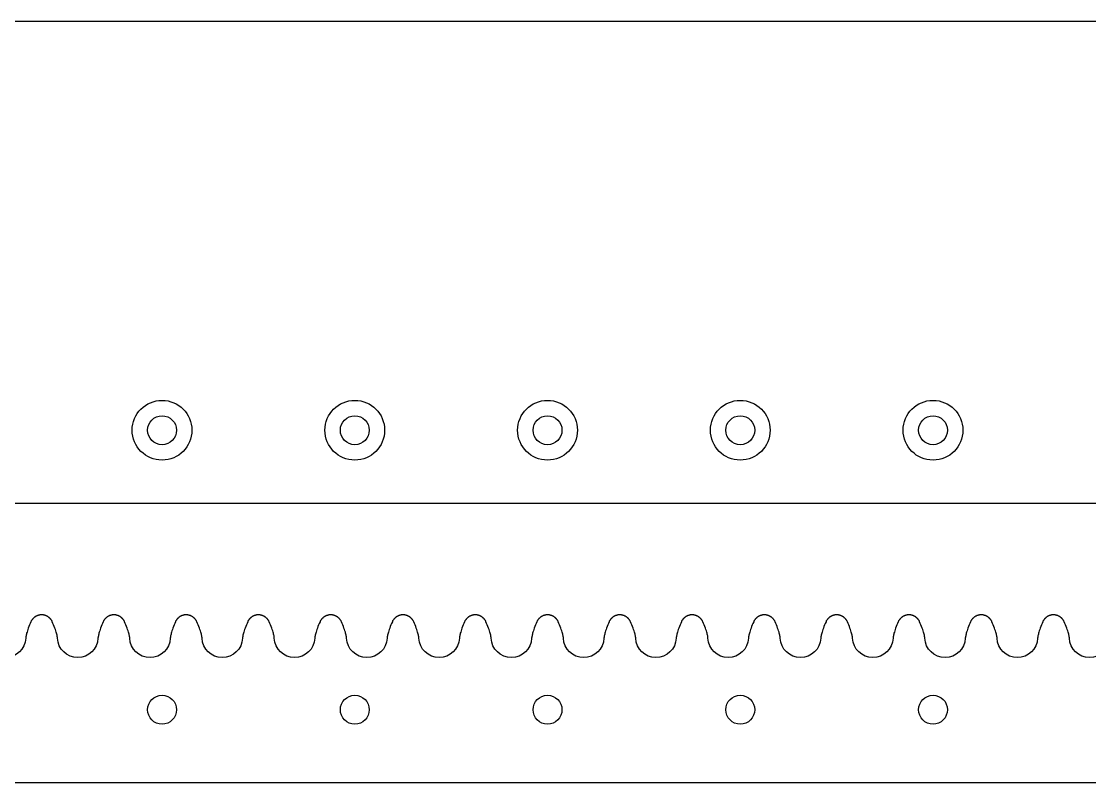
# Model space of a CAD drawing. Extents: x 0 to 903, y -444 to -259.
# Drawn here: x 344.6 to 455.4, y -444 to -365 of the extents above; entities that cross this region are included whole.
import ezdxf

# ---------------------------------------------------------------- set-up
doc = ezdxf.new("R2010")
doc.units = 0
doc.layers.add('FAB', color=7, linetype='CONTINUOUS')

msp = doc.modelspace()

# ---------------------------------------------------------------- linework, layer by layer
at = {"layer": 'FAB'}
msp.add_lwpolyline([(0, -415), (678.3, -415), (678.3, -365), (0, -365)], close=True, dxfattribs=at)
msp.add_lwpolyline([(457.5, -429, -0.961956), (453.3, -429), (453.3, -428.99), (453.3, -428.98), (453.3, -428.97), (453.3, -428.96), (453.3, -428.94), (453.29, -428.9), (453.28, -428.86), (453.27, -428.77), (453.25, -428.68), (453.23, -428.59), (453.2, -428.5), (453.17, -428.37), (453.13, -428.24), (453.08, -428.1), (453.03, -427.96), (452.97, -427.8), (452.9, -427.63), (452.83, -427.47), (452.76, -427.3), (452.74, -427.26), (452.72, -427.22), (452.7, -427.19), (452.68, -427.15), (452.67, -427.13), (452.66, -427.12), (452.64, -427.1), (452.63, -427.08), (452.62, -427.06), (452.6, -427.05), (452.59, -427.03), (452.58, -427.01), (452.56, -427), (452.55, -426.98), (452.53, -426.96), (452.52, -426.95), (452.5, -426.93), (452.48, -426.92), (452.47, -426.9), (452.45, -426.89), (452.43, -426.87), (452.42, -426.86), (452.4, -426.85), (452.38, -426.83), (452.36, -426.82), (452.35, -426.81), (452.33, -426.79), (452.31, -426.78), (452.29, -426.77), (452.27, -426.76), (452.25, -426.75), (452.23, -426.74), (452.21, -426.73), (452.19, -426.72), (452.17, -426.71), (452.15, -426.7), (452.13, -426.69), (452.11, -426.68), (452.09, -426.67), (452.07, -426.66), (452.05, -426.66), (452.03, -426.65), (452.01, -426.64), (451.99, -426.64), (451.97, -426.63), (451.95, -426.63), (451.92, -426.62), (451.9, -426.62), (451.88, -426.61), (451.86, -426.61), (451.84, -426.6), (451.82, -426.6), (451.78, -426.6), (451.73, -426.59), (451.69, -426.59), (451.65, -426.59), (451.61, -426.59), (451.57, -426.59), (451.53, -426.6), (451.49, -426.6), (451.46, -426.6), (451.44, -426.61), (451.42, -426.61), (451.4, -426.62), (451.38, -426.62), (451.36, -426.63), (451.34, -426.63), (451.32, -426.64), (451.3, -426.64), (451.27, -426.65), (451.25, -426.66), (451.23, -426.66), (451.21, -426.67), (451.19, -426.68), (451.17, -426.69), (451.15, -426.7), (451.13, -426.71), (451.11, -426.72), (451.09, -426.73), (451.07, -426.74), (451.05, -426.75), (451.03, -426.76), (451.01, -426.77), (450.99, -426.78), (450.98, -426.79), (450.96, -426.81), (450.94, -426.82), (450.92, -426.83), (450.9, -426.85), (450.89, -426.86), (450.87, -426.87), (450.85, -426.89), (450.84, -426.9), (450.82, -426.92), (450.8, -426.93), (450.79, -426.95), (450.77, -426.96), (450.76, -426.98), (450.74, -427), (450.73, -427.01), (450.71, -427.03), (450.7, -427.05), (450.69, -427.06), (450.67, -427.08), (450.66, -427.1), (450.65, -427.12), (450.64, -427.13), (450.63, -427.15), (450.6, -427.19), (450.58, -427.22), (450.56, -427.26), (450.55, -427.3), (450.47, -427.47), (450.4, -427.63), (450.33, -427.8), (450.27, -427.96), (450.22, -428.1), (450.18, -428.24), (450.14, -428.37), (450.1, -428.5), (450.08, -428.59), (450.05, -428.68), (450.04, -428.77), (450.02, -428.86), (450.01, -428.9), (450.01, -428.94), (450, -428.96), (450, -428.97), (450, -428.98), (450, -428.99), (450, -429, -0.961956), (445.8, -429), (445.8, -428.99), (445.8, -428.98), (445.8, -428.97), (445.8, -428.96), (445.8, -428.94), (445.79, -428.9), (445.78, -428.86), (445.77, -428.77), (445.75, -428.68), (445.73, -428.59), (445.7, -428.5), (445.67, -428.37), (445.63, -428.24), (445.58, -428.1), (445.53, -427.96), (445.47, -427.8), (445.4, -427.63), (445.33, -427.47), (445.26, -427.3), (445.24, -427.26), (445.22, -427.22), (445.2, -427.19), (445.18, -427.15), (445.17, -427.13), (445.16, -427.12), (445.14, -427.1), (445.13, -427.08), (445.12, -427.06), (445.1, -427.05), (445.09, -427.03), (445.08, -427.01), (445.06, -427), (445.05, -426.98), (445.03, -426.96), (445.02, -426.95), (445, -426.93), (444.98, -426.92), (444.97, -426.9), (444.95, -426.89), (444.93, -426.87), (444.92, -426.86), (444.9, -426.85), (444.88, -426.83), (444.86, -426.82), (444.85, -426.81), (444.83, -426.79), (444.81, -426.78), (444.79, -426.77), (444.77, -426.76), (444.75, -426.75), (444.73, -426.74), (444.71, -426.73), (444.69, -426.72), (444.67, -426.71), (444.65, -426.7), (444.63, -426.69), (444.61, -426.68), (444.59, -426.67), (444.57, -426.66), (444.55, -426.66), (444.53, -426.65), (444.51, -426.64), (444.49, -426.64), (444.47, -426.63), (444.45, -426.63), (444.42, -426.62), (444.4, -426.62), (444.38, -426.61), (444.36, -426.61), (444.34, -426.6), (444.32, -426.6), (444.28, -426.6), (444.23, -426.59), (444.19, -426.59), (444.15, -426.59), (444.11, -426.59), (444.07, -426.59), (444.03, -426.6), (443.99, -426.6), (443.96, -426.6), (443.94, -426.61), (443.92, -426.61), (443.9, -426.62), (443.88, -426.62), (443.86, -426.63), (443.84, -426.63), (443.82, -426.64), (443.8, -426.64), (443.77, -426.65), (443.75, -426.66), (443.73, -426.66), (443.71, -426.67), (443.69, -426.68), (443.67, -426.69), (443.65, -426.7), (443.63, -426.71), (443.61, -426.72), (443.59, -426.73), (443.57, -426.74), (443.55, -426.75), (443.53, -426.76), (443.51, -426.77), (443.49, -426.78), (443.48, -426.79), (443.46, -426.81), (443.44, -426.82), (443.42, -426.83), (443.4, -426.85), (443.39, -426.86), (443.37, -426.87), (443.35, -426.89), (443.34, -426.9), (443.32, -426.92), (443.3, -426.93), (443.29, -426.95), (443.27, -426.96), (443.26, -426.98), (443.24, -427), (443.23, -427.01), (443.21, -427.03), (443.2, -427.05), (443.19, -427.06), (443.17, -427.08), (443.16, -427.1), (443.15, -427.12), (443.14, -427.13), (443.13, -427.15), (443.1, -427.19), (443.08, -427.22), (443.06, -427.26), (443.05, -427.3), (442.97, -427.47), (442.9, -427.63), (442.83, -427.8), (442.77, -427.96), (442.72, -428.1), (442.68, -428.24), (442.64, -428.37), (442.6, -428.5), (442.58, -428.59), (442.55, -428.68), (442.54, -428.77), (442.52, -428.86), (442.51, -428.9), (442.51, -428.94), (442.5, -428.96), (442.5, -428.97), (442.5, -428.98), (442.5, -428.99), (442.5, -429, -0.961956), (438.3, -429), (438.3, -428.99), (438.3, -428.98), (438.3, -428.97), (438.3, -428.96), (438.3, -428.94), (438.29, -428.9), (438.28, -428.86), (438.27, -428.77), (438.25, -428.68), (438.23, -428.59), (438.2, -428.5), (438.17, -428.37), (438.13, -428.24), (438.08, -428.1), (438.03, -427.96), (437.97, -427.8), (437.9, -427.63), (437.83, -427.47), (437.76, -427.3), (437.74, -427.26), (437.72, -427.22), (437.7, -427.19), (437.68, -427.15), (437.67, -427.13), (437.66, -427.12), (437.64, -427.1), (437.63, -427.08), (437.62, -427.06), (437.6, -427.05), (437.59, -427.03), (437.58, -427.01), (437.56, -427), (437.55, -426.98), (437.53, -426.96), (437.52, -426.95), (437.5, -426.93), (437.48, -426.92), (437.47, -426.9), (437.45, -426.89), (437.43, -426.87), (437.42, -426.86), (437.4, -426.85), (437.38, -426.83), (437.36, -426.82), (437.35, -426.81), (437.33, -426.79), (437.31, -426.78), (437.29, -426.77), (437.27, -426.76), (437.25, -426.75), (437.23, -426.74), (437.21, -426.73), (437.19, -426.72), (437.17, -426.71), (437.15, -426.7), (437.13, -426.69), (437.11, -426.68), (437.09, -426.67), (437.07, -426.66), (437.05, -426.66), (437.03, -426.65), (437.01, -426.64), (436.99, -426.64), (436.97, -426.63), (436.95, -426.63), (436.92, -426.62), (436.9, -426.62), (436.88, -426.61), (436.86, -426.61), (436.84, -426.6), (436.82, -426.6), (436.78, -426.6), (436.73, -426.59), (436.69, -426.59), (436.65, -426.59), (436.61, -426.59), (436.57, -426.59), (436.53, -426.6), (436.49, -426.6), (436.46, -426.6), (436.44, -426.61), (436.42, -426.61), (436.4, -426.62), (436.38, -426.62), (436.36, -426.63), (436.34, -426.63), (436.32, -426.64), (436.3, -426.64), (436.27, -426.65), (436.25, -426.66), (436.23, -426.66), (436.21, -426.67), (436.19, -426.68), (436.17, -426.69), (436.15, -426.7), (436.13, -426.71), (436.11, -426.72), (436.09, -426.73), (436.07, -426.74), (436.05, -426.75), (436.03, -426.76), (436.01, -426.77), (435.99, -426.78), (435.98, -426.79), (435.96, -426.81), (435.94, -426.82), (435.92, -426.83), (435.9, -426.85), (435.89, -426.86), (435.87, -426.87), (435.85, -426.89), (435.84, -426.9), (435.82, -426.92), (435.8, -426.93), (435.79, -426.95), (435.77, -426.96), (435.76, -426.98), (435.74, -427), (435.73, -427.01), (435.71, -427.03), (435.7, -427.05), (435.69, -427.06), (435.67, -427.08), (435.66, -427.1), (435.65, -427.12), (435.64, -427.13), (435.63, -427.15), (435.6, -427.19), (435.58, -427.22), (435.56, -427.26), (435.55, -427.3), (435.47, -427.47), (435.4, -427.63), (435.33, -427.8), (435.27, -427.96), (435.22, -428.1), (435.18, -428.24), (435.14, -428.37), (435.1, -428.5), (435.08, -428.59), (435.05, -428.68), (435.04, -428.77), (435.02, -428.86), (435.01, -428.9), (435.01, -428.94), (435, -428.96), (435, -428.97), (435, -428.98), (435, -428.99), (435, -429, -0.961956), (430.8, -429), (430.8, -428.99), (430.8, -428.98), (430.8, -428.97), (430.8, -428.96), (430.8, -428.94), (430.79, -428.9), (430.78, -428.86), (430.77, -428.77), (430.75, -428.68), (430.73, -428.59), (430.7, -428.5), (430.67, -428.37), (430.63, -428.24), (430.58, -428.1), (430.53, -427.96), (430.47, -427.8), (430.4, -427.63), (430.33, -427.47), (430.26, -427.3), (430.24, -427.26), (430.22, -427.22), (430.2, -427.19), (430.18, -427.15), (430.17, -427.13), (430.16, -427.12), (430.14, -427.1), (430.13, -427.08), (430.12, -427.06), (430.1, -427.05), (430.09, -427.03), (430.08, -427.01), (430.06, -427), (430.05, -426.98), (430.03, -426.96), (430.02, -426.95), (430, -426.93), (429.98, -426.92), (429.97, -426.9), (429.95, -426.89), (429.93, -426.87), (429.92, -426.86), (429.9, -426.85), (429.88, -426.83), (429.86, -426.82), (429.85, -426.81), (429.83, -426.79), (429.81, -426.78), (429.79, -426.77), (429.77, -426.76), (429.75, -426.75), (429.73, -426.74), (429.71, -426.73), (429.69, -426.72), (429.67, -426.71), (429.65, -426.7), (429.63, -426.69), (429.61, -426.68), (429.59, -426.67), (429.57, -426.66), (429.55, -426.66), (429.53, -426.65), (429.51, -426.64), (429.49, -426.64), (429.47, -426.63), (429.45, -426.63), (429.42, -426.62), (429.4, -426.62), (429.38, -426.61), (429.36, -426.61), (429.34, -426.6), (429.32, -426.6), (429.28, -426.6), (429.23, -426.59), (429.19, -426.59), (429.15, -426.59), (429.11, -426.59), (429.07, -426.59), (429.03, -426.6), (428.99, -426.6), (428.96, -426.6), (428.94, -426.61), (428.92, -426.61), (428.9, -426.62), (428.88, -426.62), (428.86, -426.63), (428.84, -426.63), (428.82, -426.64), (428.8, -426.64), (428.77, -426.65), (428.75, -426.66), (428.73, -426.66), (428.71, -426.67), (428.69, -426.68), (428.67, -426.69), (428.65, -426.7), (428.63, -426.71), (428.61, -426.72), (428.59, -426.73), (428.57, -426.74), (428.55, -426.75), (428.53, -426.76), (428.51, -426.77), (428.49, -426.78), (428.48, -426.79), (428.46, -426.81), (428.44, -426.82), (428.42, -426.83), (428.4, -426.85), (428.39, -426.86), (428.37, -426.87), (428.35, -426.89), (428.34, -426.9), (428.32, -426.92), (428.3, -426.93), (428.29, -426.95), (428.27, -426.96), (428.26, -426.98), (428.24, -427), (428.23, -427.01), (428.21, -427.03), (428.2, -427.05), (428.19, -427.06), (428.17, -427.08), (428.16, -427.1), (428.15, -427.12), (428.14, -427.13), (428.13, -427.15), (428.1, -427.19), (428.08, -427.22), (428.06, -427.26), (428.05, -427.3), (427.97, -427.47), (427.9, -427.63), (427.83, -427.8), (427.77, -427.96), (427.72, -428.1), (427.68, -428.24), (427.64, -428.37), (427.6, -428.5), (427.58, -428.59), (427.55, -428.68), (427.54, -428.77), (427.52, -428.86), (427.51, -428.9), (427.51, -428.94), (427.5, -428.96), (427.5, -428.97), (427.5, -428.98), (427.5, -428.99), (427.5, -429, -0.961956), (423.3, -429), (423.3, -428.99), (423.3, -428.98), (423.3, -428.97), (423.3, -428.96), (423.3, -428.94), (423.29, -428.9), (423.28, -428.86), (423.27, -428.77), (423.25, -428.68), (423.23, -428.59), (423.2, -428.5), (423.17, -428.37), (423.13, -428.24), (423.08, -428.1), (423.03, -427.96), (422.97, -427.8), (422.9, -427.63), (422.83, -427.47), (422.76, -427.3), (422.74, -427.26), (422.72, -427.22), (422.7, -427.19), (422.68, -427.15), (422.67, -427.13), (422.66, -427.12), (422.64, -427.1), (422.63, -427.08), (422.62, -427.06), (422.6, -427.05), (422.59, -427.03), (422.58, -427.01), (422.56, -427), (422.55, -426.98), (422.53, -426.96), (422.52, -426.95), (422.5, -426.93), (422.48, -426.92), (422.47, -426.9), (422.45, -426.89), (422.43, -426.87), (422.42, -426.86), (422.4, -426.85), (422.38, -426.83), (422.36, -426.82), (422.35, -426.81), (422.33, -426.79), (422.31, -426.78), (422.29, -426.77), (422.27, -426.76), (422.25, -426.75), (422.23, -426.74), (422.21, -426.73), (422.19, -426.72), (422.17, -426.71), (422.15, -426.7), (422.13, -426.69), (422.11, -426.68), (422.09, -426.67), (422.07, -426.66), (422.05, -426.66), (422.03, -426.65), (422.01, -426.64), (421.99, -426.64), (421.97, -426.63), (421.95, -426.63), (421.92, -426.62), (421.9, -426.62), (421.88, -426.61), (421.86, -426.61), (421.84, -426.6), (421.82, -426.6), (421.78, -426.6), (421.73, -426.59), (421.69, -426.59), (421.65, -426.59), (421.61, -426.59), (421.57, -426.59), (421.53, -426.6), (421.49, -426.6), (421.46, -426.6), (421.44, -426.61), (421.42, -426.61), (421.4, -426.62), (421.38, -426.62), (421.36, -426.63), (421.34, -426.63), (421.32, -426.64), (421.3, -426.64), (421.27, -426.65), (421.25, -426.66), (421.23, -426.66), (421.21, -426.67), (421.19, -426.68), (421.17, -426.69), (421.15, -426.7), (421.13, -426.71), (421.11, -426.72), (421.09, -426.73), (421.07, -426.74), (421.05, -426.75), (421.03, -426.76), (421.01, -426.77), (420.99, -426.78), (420.98, -426.79), (420.96, -426.81), (420.94, -426.82), (420.92, -426.83), (420.9, -426.85), (420.89, -426.86), (420.87, -426.87), (420.85, -426.89), (420.84, -426.9), (420.82, -426.92), (420.8, -426.93), (420.79, -426.95), (420.77, -426.96), (420.76, -426.98), (420.74, -427), (420.73, -427.01), (420.71, -427.03), (420.7, -427.05), (420.69, -427.06), (420.67, -427.08), (420.66, -427.1), (420.65, -427.12), (420.64, -427.13), (420.63, -427.15), (420.6, -427.19), (420.58, -427.22), (420.56, -427.26), (420.55, -427.3), (420.47, -427.47), (420.4, -427.63), (420.33, -427.8), (420.27, -427.96), (420.22, -428.1), (420.18, -428.24), (420.14, -428.37), (420.1, -428.5), (420.08, -428.59), (420.05, -428.68), (420.04, -428.77), (420.02, -428.86), (420.01, -428.9), (420.01, -428.94), (420, -428.96), (420, -428.97), (420, -428.98), (420, -428.99), (420, -429, -0.961956), (415.8, -429), (415.8, -428.99), (415.8, -428.98), (415.8, -428.97), (415.8, -428.96), (415.8, -428.94), (415.79, -428.9), (415.78, -428.86), (415.77, -428.77), (415.75, -428.68), (415.73, -428.59), (415.7, -428.5), (415.67, -428.37), (415.63, -428.24), (415.58, -428.1), (415.53, -427.96), (415.47, -427.8), (415.4, -427.63), (415.33, -427.47), (415.26, -427.3), (415.24, -427.26), (415.22, -427.22), (415.2, -427.19), (415.18, -427.15), (415.17, -427.13), (415.16, -427.12), (415.14, -427.1), (415.13, -427.08), (415.12, -427.06), (415.1, -427.05), (415.09, -427.03), (415.08, -427.01), (415.06, -427), (415.05, -426.98), (415.03, -426.96), (415.02, -426.95), (415, -426.93), (414.98, -426.92), (414.97, -426.9), (414.95, -426.89), (414.93, -426.87), (414.92, -426.86), (414.9, -426.85), (414.88, -426.83), (414.86, -426.82), (414.85, -426.81), (414.83, -426.79), (414.81, -426.78), (414.79, -426.77), (414.77, -426.76), (414.75, -426.75), (414.73, -426.74), (414.71, -426.73), (414.69, -426.72), (414.67, -426.71), (414.65, -426.7), (414.63, -426.69), (414.61, -426.68), (414.59, -426.67), (414.57, -426.66), (414.55, -426.66), (414.53, -426.65), (414.51, -426.64), (414.49, -426.64), (414.47, -426.63), (414.45, -426.63), (414.42, -426.62), (414.4, -426.62), (414.38, -426.61), (414.36, -426.61), (414.34, -426.6), (414.32, -426.6), (414.28, -426.6), (414.23, -426.59), (414.19, -426.59), (414.15, -426.59), (414.11, -426.59), (414.07, -426.59), (414.03, -426.6), (413.99, -426.6), (413.96, -426.6), (413.94, -426.61), (413.92, -426.61), (413.9, -426.62), (413.88, -426.62), (413.86, -426.63), (413.84, -426.63), (413.82, -426.64), (413.8, -426.64), (413.77, -426.65), (413.75, -426.66), (413.73, -426.66), (413.71, -426.67), (413.69, -426.68), (413.67, -426.69), (413.65, -426.7), (413.63, -426.71), (413.61, -426.72), (413.59, -426.73), (413.57, -426.74), (413.55, -426.75), (413.53, -426.76), (413.51, -426.77), (413.49, -426.78), (413.48, -426.79), (413.46, -426.81), (413.44, -426.82), (413.42, -426.83), (413.4, -426.85), (413.39, -426.86), (413.37, -426.87), (413.35, -426.89), (413.34, -426.9), (413.32, -426.92), (413.3, -426.93), (413.29, -426.95), (413.27, -426.96), (413.26, -426.98), (413.24, -427), (413.23, -427.01), (413.21, -427.03), (413.2, -427.05), (413.19, -427.06), (413.17, -427.08), (413.16, -427.1), (413.15, -427.12), (413.14, -427.13), (413.13, -427.15), (413.1, -427.19), (413.08, -427.22), (413.06, -427.26), (413.05, -427.3), (412.97, -427.47), (412.9, -427.63), (412.83, -427.8), (412.77, -427.96), (412.72, -428.1), (412.68, -428.24), (412.64, -428.37), (412.6, -428.5), (412.58, -428.59), (412.55, -428.68), (412.54, -428.77), (412.52, -428.86), (412.51, -428.9), (412.51, -428.94), (412.5, -428.96), (412.5, -428.97), (412.5, -428.98), (412.5, -428.99), (412.5, -429, -0.961956), (408.3, -429), (408.3, -428.99), (408.3, -428.98), (408.3, -428.97), (408.3, -428.96), (408.3, -428.94), (408.29, -428.9), (408.28, -428.86), (408.27, -428.77), (408.25, -428.68), (408.23, -428.59), (408.2, -428.5), (408.17, -428.37), (408.13, -428.24), (408.08, -428.1), (408.03, -427.96), (407.97, -427.8), (407.9, -427.63), (407.83, -427.47), (407.76, -427.3), (407.74, -427.26), (407.72, -427.22), (407.7, -427.19), (407.68, -427.15), (407.67, -427.13), (407.66, -427.12), (407.64, -427.1), (407.63, -427.08), (407.62, -427.06), (407.6, -427.05), (407.59, -427.03), (407.58, -427.01), (407.56, -427), (407.55, -426.98), (407.53, -426.96), (407.52, -426.95), (407.5, -426.93), (407.48, -426.92), (407.47, -426.9), (407.45, -426.89), (407.43, -426.87), (407.42, -426.86), (407.4, -426.85), (407.38, -426.83), (407.36, -426.82), (407.35, -426.81), (407.33, -426.79), (407.31, -426.78), (407.29, -426.77), (407.27, -426.76), (407.25, -426.75), (407.23, -426.74), (407.21, -426.73), (407.19, -426.72), (407.17, -426.71), (407.15, -426.7), (407.13, -426.69), (407.11, -426.68), (407.09, -426.67), (407.07, -426.66), (407.05, -426.66), (407.03, -426.65), (407.01, -426.64), (406.99, -426.64), (406.97, -426.63), (406.95, -426.63), (406.92, -426.62), (406.9, -426.62), (406.88, -426.61), (406.86, -426.61), (406.84, -426.6), (406.82, -426.6), (406.78, -426.6), (406.73, -426.59), (406.69, -426.59), (406.65, -426.59), (406.61, -426.59), (406.57, -426.59), (406.53, -426.6), (406.49, -426.6), (406.46, -426.6), (406.44, -426.61), (406.42, -426.61), (406.4, -426.62), (406.38, -426.62), (406.36, -426.63), (406.34, -426.63), (406.32, -426.64), (406.3, -426.64), (406.27, -426.65), (406.25, -426.66), (406.23, -426.66), (406.21, -426.67), (406.19, -426.68), (406.17, -426.69), (406.15, -426.7), (406.13, -426.71), (406.11, -426.72), (406.09, -426.73), (406.07, -426.74), (406.05, -426.75), (406.03, -426.76), (406.01, -426.77), (405.99, -426.78), (405.98, -426.79), (405.96, -426.81), (405.94, -426.82), (405.92, -426.83), (405.9, -426.85), (405.89, -426.86), (405.87, -426.87), (405.85, -426.89), (405.84, -426.9), (405.82, -426.92), (405.8, -426.93), (405.79, -426.95), (405.77, -426.96), (405.76, -426.98), (405.74, -427), (405.73, -427.01), (405.71, -427.03), (405.7, -427.05), (405.69, -427.06), (405.67, -427.08), (405.66, -427.1), (405.65, -427.12), (405.64, -427.13), (405.63, -427.15), (405.6, -427.19), (405.58, -427.22), (405.56, -427.26), (405.55, -427.3), (405.47, -427.47), (405.4, -427.63), (405.33, -427.8), (405.27, -427.96), (405.22, -428.1), (405.18, -428.24), (405.14, -428.37), (405.1, -428.5), (405.08, -428.59), (405.05, -428.68), (405.04, -428.77), (405.02, -428.86), (405.01, -428.9), (405.01, -428.94), (405, -428.96), (405, -428.97), (405, -428.98), (405, -428.99), (405, -429, -0.961956), (400.8, -429), (400.8, -428.99), (400.8, -428.98), (400.8, -428.97), (400.8, -428.96), (400.8, -428.94), (400.79, -428.9), (400.78, -428.86), (400.77, -428.77), (400.75, -428.68), (400.73, -428.59), (400.7, -428.5), (400.67, -428.37), (400.63, -428.24), (400.58, -428.1), (400.53, -427.96), (400.47, -427.8), (400.4, -427.63), (400.33, -427.47), (400.26, -427.3), (400.24, -427.26), (400.22, -427.22), (400.2, -427.19), (400.18, -427.15), (400.17, -427.13), (400.16, -427.12), (400.14, -427.1), (400.13, -427.08), (400.12, -427.06), (400.1, -427.05), (400.09, -427.03), (400.08, -427.01), (400.06, -427), (400.05, -426.98), (400.03, -426.96), (400.02, -426.95), (400, -426.93), (399.98, -426.92), (399.97, -426.9), (399.95, -426.89), (399.93, -426.87), (399.92, -426.86), (399.9, -426.85), (399.88, -426.83), (399.86, -426.82), (399.85, -426.81), (399.83, -426.79), (399.81, -426.78), (399.79, -426.77), (399.77, -426.76), (399.75, -426.75), (399.73, -426.74), (399.71, -426.73), (399.69, -426.72), (399.67, -426.71), (399.65, -426.7), (399.63, -426.69), (399.61, -426.68), (399.59, -426.67), (399.57, -426.66), (399.55, -426.66), (399.53, -426.65), (399.51, -426.64), (399.49, -426.64), (399.47, -426.63), (399.45, -426.63), (399.42, -426.62), (399.4, -426.62), (399.38, -426.61), (399.36, -426.61), (399.34, -426.6), (399.32, -426.6), (399.28, -426.6), (399.23, -426.59), (399.19, -426.59), (399.15, -426.59), (399.11, -426.59), (399.07, -426.59), (399.03, -426.6), (398.99, -426.6), (398.96, -426.6), (398.94, -426.61), (398.92, -426.61), (398.9, -426.62), (398.88, -426.62), (398.86, -426.63), (398.84, -426.63), (398.82, -426.64), (398.8, -426.64), (398.77, -426.65), (398.75, -426.66), (398.73, -426.66), (398.71, -426.67), (398.69, -426.68), (398.67, -426.69), (398.65, -426.7), (398.63, -426.71), (398.61, -426.72), (398.59, -426.73), (398.57, -426.74), (398.55, -426.75), (398.53, -426.76), (398.51, -426.77), (398.49, -426.78), (398.48, -426.79), (398.46, -426.81), (398.44, -426.82), (398.42, -426.83), (398.4, -426.85), (398.39, -426.86), (398.37, -426.87), (398.35, -426.89), (398.34, -426.9), (398.32, -426.92), (398.3, -426.93), (398.29, -426.95), (398.27, -426.96), (398.26, -426.98), (398.24, -427), (398.23, -427.01), (398.21, -427.03), (398.2, -427.05), (398.19, -427.06), (398.17, -427.08), (398.16, -427.1), (398.15, -427.12), (398.14, -427.13), (398.13, -427.15), (398.1, -427.19), (398.08, -427.22), (398.06, -427.26), (398.05, -427.3), (397.97, -427.47), (397.9, -427.63), (397.83, -427.8), (397.77, -427.96), (397.72, -428.1), (397.68, -428.24), (397.64, -428.37), (397.6, -428.5), (397.58, -428.59), (397.55, -428.68), (397.54, -428.77), (397.52, -428.86), (397.51, -428.9), (397.51, -428.94), (397.5, -428.96), (397.5, -428.97), (397.5, -428.98), (397.5, -428.99), (397.5, -429, -0.961956), (393.3, -429), (393.3, -428.99), (393.3, -428.98), (393.3, -428.97), (393.3, -428.96), (393.3, -428.94), (393.29, -428.9), (393.28, -428.86), (393.27, -428.77), (393.25, -428.68), (393.23, -428.59), (393.2, -428.5), (393.17, -428.37), (393.13, -428.24), (393.08, -428.1), (393.03, -427.96), (392.97, -427.8), (392.9, -427.63), (392.83, -427.47), (392.76, -427.3), (392.74, -427.26), (392.72, -427.22), (392.7, -427.19), (392.68, -427.15), (392.67, -427.13), (392.66, -427.12), (392.64, -427.1), (392.63, -427.08), (392.62, -427.06), (392.6, -427.05), (392.59, -427.03), (392.58, -427.01), (392.56, -427), (392.55, -426.98), (392.53, -426.96), (392.52, -426.95), (392.5, -426.93), (392.48, -426.92), (392.47, -426.9), (392.45, -426.89), (392.43, -426.87), (392.42, -426.86), (392.4, -426.85), (392.38, -426.83), (392.36, -426.82), (392.35, -426.81), (392.33, -426.79), (392.31, -426.78), (392.29, -426.77), (392.27, -426.76), (392.25, -426.75), (392.23, -426.74), (392.21, -426.73), (392.19, -426.72), (392.17, -426.71), (392.15, -426.7), (392.13, -426.69), (392.11, -426.68), (392.09, -426.67), (392.07, -426.66), (392.05, -426.66), (392.03, -426.65), (392.01, -426.64), (391.99, -426.64), (391.97, -426.63), (391.95, -426.63), (391.92, -426.62), (391.9, -426.62), (391.88, -426.61), (391.86, -426.61), (391.84, -426.6), (391.82, -426.6), (391.78, -426.6), (391.73, -426.59), (391.69, -426.59), (391.65, -426.59), (391.61, -426.59), (391.57, -426.59), (391.53, -426.6), (391.49, -426.6), (391.46, -426.6), (391.44, -426.61), (391.42, -426.61), (391.4, -426.62), (391.38, -426.62), (391.36, -426.63), (391.34, -426.63), (391.32, -426.64), (391.3, -426.64), (391.27, -426.65), (391.25, -426.66), (391.23, -426.66), (391.21, -426.67), (391.19, -426.68), (391.17, -426.69), (391.15, -426.7), (391.13, -426.71), (391.11, -426.72), (391.09, -426.73), (391.07, -426.74), (391.05, -426.75), (391.03, -426.76), (391.01, -426.77), (390.99, -426.78), (390.98, -426.79), (390.96, -426.81), (390.94, -426.82), (390.92, -426.83), (390.9, -426.85), (390.89, -426.86), (390.87, -426.87), (390.85, -426.89), (390.84, -426.9), (390.82, -426.92), (390.8, -426.93), (390.79, -426.95), (390.77, -426.96), (390.76, -426.98), (390.74, -427), (390.73, -427.01), (390.71, -427.03), (390.7, -427.05), (390.69, -427.06), (390.67, -427.08), (390.66, -427.1), (390.65, -427.12), (390.64, -427.13), (390.63, -427.15), (390.6, -427.19), (390.58, -427.22), (390.56, -427.26), (390.55, -427.3), (390.47, -427.47), (390.4, -427.63), (390.33, -427.8), (390.27, -427.96), (390.22, -428.1), (390.18, -428.24), (390.14, -428.37), (390.1, -428.5), (390.08, -428.59), (390.05, -428.68), (390.04, -428.77), (390.02, -428.86), (390.01, -428.9), (390.01, -428.94), (390, -428.96), (390, -428.97), (390, -428.98), (390, -428.99), (390, -429, -0.961956), (385.8, -429), (385.8, -428.99), (385.8, -428.98), (385.8, -428.97), (385.8, -428.96), (385.8, -428.94), (385.79, -428.9), (385.78, -428.86), (385.77, -428.77), (385.75, -428.68), (385.73, -428.59), (385.7, -428.5), (385.67, -428.37), (385.63, -428.24), (385.58, -428.1), (385.53, -427.96), (385.47, -427.8), (385.4, -427.63), (385.33, -427.47), (385.26, -427.3), (385.24, -427.26), (385.22, -427.22), (385.2, -427.19), (385.18, -427.15), (385.17, -427.13), (385.16, -427.12), (385.14, -427.1), (385.13, -427.08), (385.12, -427.06), (385.1, -427.05), (385.09, -427.03), (385.08, -427.01), (385.06, -427), (385.05, -426.98), (385.03, -426.96), (385.02, -426.95), (385, -426.93), (384.98, -426.92), (384.97, -426.9), (384.95, -426.89), (384.93, -426.87), (384.92, -426.86), (384.9, -426.85), (384.88, -426.83), (384.86, -426.82), (384.85, -426.81), (384.83, -426.79), (384.81, -426.78), (384.79, -426.77), (384.77, -426.76), (384.75, -426.75), (384.73, -426.74), (384.71, -426.73), (384.69, -426.72), (384.67, -426.71), (384.65, -426.7), (384.63, -426.69), (384.61, -426.68), (384.59, -426.67), (384.57, -426.66), (384.55, -426.66), (384.53, -426.65), (384.51, -426.64), (384.49, -426.64), (384.47, -426.63), (384.45, -426.63), (384.42, -426.62), (384.4, -426.62), (384.38, -426.61), (384.36, -426.61), (384.34, -426.6), (384.32, -426.6), (384.28, -426.6), (384.23, -426.59), (384.19, -426.59), (384.15, -426.59), (384.11, -426.59), (384.07, -426.59), (384.03, -426.6), (383.99, -426.6), (383.96, -426.6), (383.94, -426.61), (383.92, -426.61), (383.9, -426.62), (383.88, -426.62), (383.86, -426.63), (383.84, -426.63), (383.82, -426.64), (383.8, -426.64), (383.77, -426.65), (383.75, -426.66), (383.73, -426.66), (383.71, -426.67), (383.69, -426.68), (383.67, -426.69), (383.65, -426.7), (383.63, -426.71), (383.61, -426.72), (383.59, -426.73), (383.57, -426.74), (383.55, -426.75), (383.53, -426.76), (383.51, -426.77), (383.49, -426.78), (383.48, -426.79), (383.46, -426.81), (383.44, -426.82), (383.42, -426.83), (383.4, -426.85), (383.39, -426.86), (383.37, -426.87), (383.35, -426.89), (383.34, -426.9), (383.32, -426.92), (383.3, -426.93), (383.29, -426.95), (383.27, -426.96), (383.26, -426.98), (383.24, -427), (383.23, -427.01), (383.21, -427.03), (383.2, -427.05), (383.19, -427.06), (383.17, -427.08), (383.16, -427.1), (383.15, -427.12), (383.14, -427.13), (383.13, -427.15), (383.1, -427.19), (383.08, -427.22), (383.06, -427.26), (383.05, -427.3), (382.97, -427.47), (382.9, -427.63), (382.83, -427.8), (382.77, -427.96), (382.72, -428.1), (382.68, -428.24), (382.64, -428.37), (382.6, -428.5), (382.58, -428.59), (382.55, -428.68), (382.54, -428.77), (382.52, -428.86), (382.51, -428.9), (382.51, -428.94), (382.5, -428.96), (382.5, -428.97), (382.5, -428.98), (382.5, -428.99), (382.5, -429, -0.961956), (378.3, -429), (378.3, -428.99), (378.3, -428.98), (378.3, -428.97), (378.3, -428.96), (378.3, -428.94), (378.29, -428.9), (378.28, -428.86), (378.27, -428.77), (378.25, -428.68), (378.23, -428.59), (378.2, -428.5), (378.17, -428.37), (378.13, -428.24), (378.08, -428.1), (378.03, -427.96), (377.97, -427.8), (377.9, -427.63), (377.83, -427.47), (377.76, -427.3), (377.74, -427.26), (377.72, -427.22), (377.7, -427.19), (377.68, -427.15), (377.67, -427.13), (377.66, -427.12), (377.64, -427.1), (377.63, -427.08), (377.62, -427.06), (377.6, -427.05), (377.59, -427.03), (377.58, -427.01), (377.56, -427), (377.55, -426.98), (377.53, -426.96), (377.52, -426.95), (377.5, -426.93), (377.48, -426.92), (377.47, -426.9), (377.45, -426.89), (377.43, -426.87), (377.42, -426.86), (377.4, -426.85), (377.38, -426.83), (377.36, -426.82), (377.35, -426.81), (377.33, -426.79), (377.31, -426.78), (377.29, -426.77), (377.27, -426.76), (377.25, -426.75), (377.23, -426.74), (377.21, -426.73), (377.19, -426.72), (377.17, -426.71), (377.15, -426.7), (377.13, -426.69), (377.11, -426.68), (377.09, -426.67), (377.07, -426.66), (377.05, -426.66), (377.03, -426.65), (377.01, -426.64), (376.99, -426.64), (376.97, -426.63), (376.95, -426.63), (376.92, -426.62), (376.9, -426.62), (376.88, -426.61), (376.86, -426.61), (376.84, -426.6), (376.82, -426.6), (376.78, -426.6), (376.73, -426.59), (376.69, -426.59), (376.65, -426.59), (376.61, -426.59), (376.57, -426.59), (376.53, -426.6), (376.49, -426.6), (376.46, -426.6), (376.44, -426.61), (376.42, -426.61), (376.4, -426.62), (376.38, -426.62), (376.36, -426.63), (376.34, -426.63), (376.32, -426.64), (376.3, -426.64), (376.27, -426.65), (376.25, -426.66), (376.23, -426.66), (376.21, -426.67), (376.19, -426.68), (376.17, -426.69), (376.15, -426.7), (376.13, -426.71), (376.11, -426.72), (376.09, -426.73), (376.07, -426.74), (376.05, -426.75), (376.03, -426.76), (376.01, -426.77), (375.99, -426.78), (375.98, -426.79), (375.96, -426.81), (375.94, -426.82), (375.92, -426.83), (375.9, -426.85), (375.89, -426.86), (375.87, -426.87), (375.85, -426.89), (375.84, -426.9), (375.82, -426.92), (375.8, -426.93), (375.79, -426.95), (375.77, -426.96), (375.76, -426.98), (375.74, -427), (375.73, -427.01), (375.71, -427.03), (375.7, -427.05), (375.69, -427.06), (375.67, -427.08), (375.66, -427.1), (375.65, -427.12), (375.64, -427.13), (375.63, -427.15), (375.6, -427.19), (375.58, -427.22), (375.56, -427.26), (375.55, -427.3), (375.47, -427.47), (375.4, -427.63), (375.33, -427.8), (375.27, -427.96), (375.22, -428.1), (375.18, -428.24), (375.14, -428.37), (375.1, -428.5), (375.08, -428.59), (375.05, -428.68), (375.04, -428.77), (375.02, -428.86), (375.01, -428.9), (375.01, -428.94), (375, -428.96), (375, -428.97), (375, -428.98), (375, -428.99), (375, -429, -0.961956), (370.8, -429), (370.8, -428.99), (370.8, -428.98), (370.8, -428.97), (370.8, -428.96), (370.8, -428.94), (370.79, -428.9), (370.78, -428.86), (370.77, -428.77), (370.75, -428.68), (370.73, -428.59), (370.7, -428.5), (370.67, -428.37), (370.63, -428.24), (370.58, -428.1), (370.53, -427.96), (370.47, -427.8), (370.4, -427.63), (370.33, -427.47), (370.26, -427.3), (370.24, -427.26), (370.22, -427.22), (370.2, -427.19), (370.18, -427.15), (370.17, -427.13), (370.16, -427.12), (370.14, -427.1), (370.13, -427.08), (370.12, -427.06), (370.1, -427.05), (370.09, -427.03), (370.08, -427.01), (370.06, -427), (370.05, -426.98), (370.03, -426.96), (370.02, -426.95), (370, -426.93), (369.98, -426.92), (369.97, -426.9), (369.95, -426.89), (369.93, -426.87), (369.92, -426.86), (369.9, -426.85), (369.88, -426.83), (369.86, -426.82), (369.85, -426.81), (369.83, -426.79), (369.81, -426.78), (369.79, -426.77), (369.77, -426.76), (369.75, -426.75), (369.73, -426.74), (369.71, -426.73), (369.69, -426.72), (369.67, -426.71), (369.65, -426.7), (369.63, -426.69), (369.61, -426.68), (369.59, -426.67), (369.57, -426.66), (369.55, -426.66), (369.53, -426.65), (369.51, -426.64), (369.49, -426.64), (369.47, -426.63), (369.45, -426.63), (369.42, -426.62), (369.4, -426.62), (369.38, -426.61), (369.36, -426.61), (369.34, -426.6), (369.32, -426.6), (369.28, -426.6), (369.23, -426.59), (369.19, -426.59), (369.15, -426.59), (369.11, -426.59), (369.07, -426.59), (369.03, -426.6), (368.99, -426.6), (368.96, -426.6), (368.94, -426.61), (368.92, -426.61), (368.9, -426.62), (368.88, -426.62), (368.86, -426.63), (368.84, -426.63), (368.82, -426.64), (368.8, -426.64), (368.77, -426.65), (368.75, -426.66), (368.73, -426.66), (368.71, -426.67), (368.69, -426.68), (368.67, -426.69), (368.65, -426.7), (368.63, -426.71), (368.61, -426.72), (368.59, -426.73), (368.57, -426.74), (368.55, -426.75), (368.53, -426.76), (368.51, -426.77), (368.49, -426.78), (368.48, -426.79), (368.46, -426.81), (368.44, -426.82), (368.42, -426.83), (368.4, -426.85), (368.39, -426.86), (368.37, -426.87), (368.35, -426.89), (368.34, -426.9), (368.32, -426.92), (368.3, -426.93), (368.29, -426.95), (368.27, -426.96), (368.26, -426.98), (368.24, -427), (368.23, -427.01), (368.21, -427.03), (368.2, -427.05), (368.19, -427.06), (368.17, -427.08), (368.16, -427.1), (368.15, -427.12), (368.14, -427.13), (368.13, -427.15), (368.1, -427.19), (368.08, -427.22), (368.06, -427.26), (368.05, -427.3), (367.97, -427.47), (367.9, -427.63), (367.83, -427.8), (367.77, -427.96), (367.72, -428.1), (367.68, -428.24), (367.64, -428.37), (367.6, -428.5), (367.58, -428.59), (367.55, -428.68), (367.54, -428.77), (367.52, -428.86), (367.51, -428.9), (367.51, -428.94), (367.5, -428.96), (367.5, -428.97), (367.5, -428.98), (367.5, -428.99), (367.5, -429, -0.961956), (363.3, -429), (363.3, -428.99), (363.3, -428.98), (363.3, -428.97), (363.3, -428.96), (363.3, -428.94), (363.29, -428.9), (363.28, -428.86), (363.27, -428.77), (363.25, -428.68), (363.23, -428.59), (363.2, -428.5), (363.17, -428.37), (363.13, -428.24), (363.08, -428.1), (363.03, -427.96), (362.97, -427.8), (362.9, -427.63), (362.83, -427.47), (362.76, -427.3), (362.74, -427.26), (362.72, -427.22), (362.7, -427.19), (362.68, -427.15), (362.67, -427.13), (362.66, -427.12), (362.64, -427.1), (362.63, -427.08), (362.62, -427.06), (362.6, -427.05), (362.59, -427.03), (362.58, -427.01), (362.56, -427), (362.55, -426.98), (362.53, -426.96), (362.52, -426.95), (362.5, -426.93), (362.48, -426.92), (362.47, -426.9), (362.45, -426.89), (362.43, -426.87), (362.42, -426.86), (362.4, -426.85), (362.38, -426.83), (362.36, -426.82), (362.35, -426.81), (362.33, -426.79), (362.31, -426.78), (362.29, -426.77), (362.27, -426.76), (362.25, -426.75), (362.23, -426.74), (362.21, -426.73), (362.19, -426.72), (362.17, -426.71), (362.15, -426.7), (362.13, -426.69), (362.11, -426.68), (362.09, -426.67), (362.07, -426.66), (362.05, -426.66), (362.03, -426.65), (362.01, -426.64), (361.99, -426.64), (361.97, -426.63), (361.95, -426.63), (361.92, -426.62), (361.9, -426.62), (361.88, -426.61), (361.86, -426.61), (361.84, -426.6), (361.82, -426.6), (361.78, -426.6), (361.73, -426.59), (361.69, -426.59), (361.65, -426.59), (361.61, -426.59), (361.57, -426.59), (361.53, -426.6), (361.49, -426.6), (361.46, -426.6), (361.44, -426.61), (361.42, -426.61), (361.4, -426.62), (361.38, -426.62), (361.36, -426.63), (361.34, -426.63), (361.32, -426.64), (361.3, -426.64), (361.27, -426.65), (361.25, -426.66), (361.23, -426.66), (361.21, -426.67), (361.19, -426.68), (361.17, -426.69), (361.15, -426.7), (361.13, -426.71), (361.11, -426.72), (361.09, -426.73), (361.07, -426.74), (361.05, -426.75), (361.03, -426.76), (361.01, -426.77), (360.99, -426.78), (360.98, -426.79), (360.96, -426.81), (360.94, -426.82), (360.92, -426.83), (360.9, -426.85), (360.89, -426.86), (360.87, -426.87), (360.85, -426.89), (360.84, -426.9), (360.82, -426.92), (360.8, -426.93), (360.79, -426.95), (360.77, -426.96), (360.76, -426.98), (360.74, -427), (360.73, -427.01), (360.71, -427.03), (360.7, -427.05), (360.69, -427.06), (360.67, -427.08), (360.66, -427.1), (360.65, -427.12), (360.64, -427.13), (360.63, -427.15), (360.6, -427.19), (360.58, -427.22), (360.56, -427.26), (360.55, -427.3), (360.47, -427.47), (360.4, -427.63), (360.33, -427.8), (360.27, -427.96), (360.22, -428.1), (360.18, -428.24), (360.14, -428.37), (360.1, -428.5), (360.08, -428.59), (360.05, -428.68), (360.04, -428.77), (360.02, -428.86), (360.01, -428.9), (360.01, -428.94), (360, -428.96), (360, -428.97), (360, -428.98), (360, -428.99), (360, -429, -0.961956), (355.8, -429), (355.8, -428.99), (355.8, -428.98), (355.8, -428.97), (355.8, -428.96), (355.8, -428.94), (355.79, -428.9), (355.78, -428.86), (355.77, -428.77), (355.75, -428.68), (355.73, -428.59), (355.7, -428.5), (355.67, -428.37), (355.63, -428.24), (355.58, -428.1), (355.53, -427.96), (355.47, -427.8), (355.4, -427.63), (355.33, -427.47), (355.26, -427.3), (355.24, -427.26), (355.22, -427.22), (355.2, -427.19), (355.18, -427.15), (355.17, -427.13), (355.16, -427.12), (355.14, -427.1), (355.13, -427.08), (355.12, -427.06), (355.1, -427.05), (355.09, -427.03), (355.08, -427.01), (355.06, -427), (355.05, -426.98), (355.03, -426.96), (355.02, -426.95), (355, -426.93), (354.98, -426.92), (354.97, -426.9), (354.95, -426.89), (354.93, -426.87), (354.92, -426.86), (354.9, -426.85), (354.88, -426.83), (354.86, -426.82), (354.85, -426.81), (354.83, -426.79), (354.81, -426.78), (354.79, -426.77), (354.77, -426.76), (354.75, -426.75), (354.73, -426.74), (354.71, -426.73), (354.69, -426.72), (354.67, -426.71), (354.65, -426.7), (354.63, -426.69), (354.61, -426.68), (354.59, -426.67), (354.57, -426.66), (354.55, -426.66), (354.53, -426.65), (354.51, -426.64), (354.49, -426.64), (354.47, -426.63), (354.45, -426.63), (354.42, -426.62), (354.4, -426.62), (354.38, -426.61), (354.36, -426.61), (354.34, -426.6), (354.32, -426.6), (354.28, -426.6), (354.23, -426.59), (354.19, -426.59), (354.15, -426.59), (354.11, -426.59), (354.07, -426.59), (354.03, -426.6), (353.99, -426.6), (353.96, -426.6), (353.94, -426.61), (353.92, -426.61), (353.9, -426.62), (353.88, -426.62), (353.86, -426.63), (353.84, -426.63), (353.82, -426.64), (353.8, -426.64), (353.77, -426.65), (353.75, -426.66), (353.73, -426.66), (353.71, -426.67), (353.69, -426.68), (353.67, -426.69), (353.65, -426.7), (353.63, -426.71), (353.61, -426.72), (353.59, -426.73), (353.57, -426.74), (353.55, -426.75), (353.53, -426.76), (353.51, -426.77), (353.49, -426.78), (353.48, -426.79), (353.46, -426.81), (353.44, -426.82), (353.42, -426.83), (353.4, -426.85), (353.39, -426.86), (353.37, -426.87), (353.35, -426.89), (353.34, -426.9), (353.32, -426.92), (353.3, -426.93), (353.29, -426.95), (353.27, -426.96), (353.26, -426.98), (353.24, -427), (353.23, -427.01), (353.21, -427.03), (353.2, -427.05), (353.19, -427.06), (353.17, -427.08), (353.16, -427.1), (353.15, -427.12), (353.14, -427.13), (353.13, -427.15), (353.1, -427.19), (353.08, -427.22), (353.06, -427.26), (353.05, -427.3), (352.97, -427.47), (352.9, -427.63), (352.83, -427.8), (352.77, -427.96), (352.72, -428.1), (352.68, -428.24), (352.64, -428.37), (352.6, -428.5), (352.58, -428.59), (352.55, -428.68), (352.54, -428.77), (352.52, -428.86), (352.51, -428.9), (352.51, -428.94), (352.5, -428.96), (352.5, -428.97), (352.5, -428.98), (352.5, -428.99), (352.5, -429, -0.961956), (348.3, -429), (348.3, -428.99), (348.3, -428.98), (348.3, -428.97), (348.3, -428.96), (348.3, -428.94), (348.29, -428.9), (348.28, -428.86), (348.27, -428.77), (348.25, -428.68), (348.23, -428.59), (348.2, -428.5), (348.17, -428.37), (348.13, -428.24), (348.08, -428.1), (348.03, -427.96), (347.97, -427.8), (347.9, -427.63), (347.83, -427.47), (347.76, -427.3), (347.74, -427.26), (347.72, -427.22), (347.7, -427.19), (347.68, -427.15), (347.67, -427.13), (347.66, -427.12), (347.64, -427.1), (347.63, -427.08), (347.62, -427.06), (347.6, -427.05), (347.59, -427.03), (347.58, -427.01), (347.56, -427), (347.55, -426.98), (347.53, -426.96), (347.52, -426.95), (347.5, -426.93), (347.48, -426.92), (347.47, -426.9), (347.45, -426.89), (347.43, -426.87), (347.42, -426.86), (347.4, -426.85), (347.38, -426.83), (347.36, -426.82), (347.35, -426.81), (347.33, -426.79), (347.31, -426.78), (347.29, -426.77), (347.27, -426.76), (347.25, -426.75), (347.23, -426.74), (347.21, -426.73), (347.19, -426.72), (347.17, -426.71), (347.15, -426.7), (347.13, -426.69), (347.11, -426.68), (347.09, -426.67), (347.07, -426.66), (347.05, -426.66), (347.03, -426.65), (347.01, -426.64), (346.99, -426.64), (346.97, -426.63), (346.95, -426.63), (346.92, -426.62), (346.9, -426.62), (346.88, -426.61), (346.86, -426.61), (346.84, -426.6), (346.82, -426.6), (346.78, -426.6), (346.73, -426.59), (346.69, -426.59), (346.65, -426.59), (346.61, -426.59), (346.57, -426.59), (346.53, -426.6), (346.49, -426.6), (346.46, -426.6), (346.44, -426.61), (346.42, -426.61), (346.4, -426.62), (346.38, -426.62), (346.36, -426.63), (346.34, -426.63), (346.32, -426.64), (346.3, -426.64), (346.27, -426.65), (346.25, -426.66), (346.23, -426.66), (346.21, -426.67), (346.19, -426.68), (346.17, -426.69), (346.15, -426.7), (346.13, -426.71), (346.11, -426.72), (346.09, -426.73), (346.07, -426.74), (346.05, -426.75), (346.03, -426.76), (346.01, -426.77), (345.99, -426.78), (345.98, -426.79), (345.96, -426.81), (345.94, -426.82), (345.92, -426.83), (345.9, -426.85), (345.89, -426.86), (345.87, -426.87), (345.85, -426.89), (345.84, -426.9), (345.82, -426.92), (345.8, -426.93), (345.79, -426.95), (345.77, -426.96), (345.76, -426.98), (345.74, -427), (345.73, -427.01), (345.71, -427.03), (345.7, -427.05), (345.69, -427.06), (345.67, -427.08), (345.66, -427.1), (345.65, -427.12), (345.64, -427.13), (345.63, -427.15), (345.6, -427.19), (345.58, -427.22), (345.56, -427.26), (345.55, -427.3), (345.47, -427.47), (345.4, -427.63), (345.33, -427.8), (345.27, -427.96), (345.22, -428.1), (345.18, -428.24), (345.14, -428.37), (345.1, -428.5), (345.08, -428.59), (345.05, -428.68), (345.04, -428.77), (345.02, -428.86), (345.01, -428.9), (345.01, -428.94), (345, -428.96), (345, -428.97), (345, -428.98), (345, -428.99), (345, -429, -0.961956), (340.8, -429)], format="xyb", dxfattribs=at)
msp.add_lwpolyline([(27.13, -444), (651.17, -444)], dxfattribs=at)
for centre, radius in [((359.15, -407.43), 3.1), ((379.15, -407.43), 3.1), ((399.15, -407.43), 3.1), ((419.15, -407.43), 3.1), ((439.15, -407.43), 3.1), ((359.15, -407.43), 1.5), ((379.15, -407.43), 1.5), ((399.15, -407.43), 1.5), ((419.15, -407.43), 1.5), ((439.15, -407.43), 1.5), ((359.15, -436.43), 1.5), ((379.15, -436.43), 1.5), ((399.15, -436.43), 1.5), ((419.15, -436.43), 1.5), ((439.15, -436.43), 1.5)]:
    msp.add_circle(centre, radius, dxfattribs=at)

doc.saveas('drawing.dxf')
